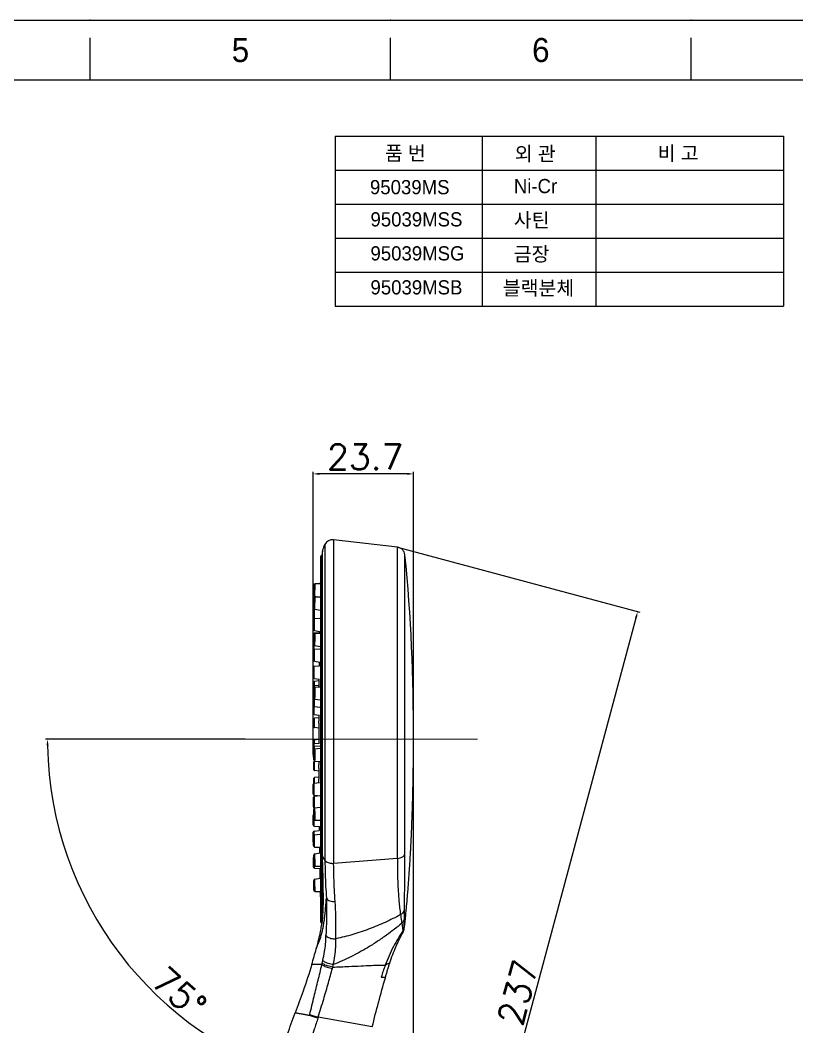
# Model space of a CAD drawing. Extents: x 13222 to 13816, y -23073 to -22653.
# Drawn here: x 13502.3 to 13685.1, y -22890.1 to -22653.2 of the extents above; entities that cross this region are included whole.
import ezdxf

# ---------------------------------------------------------------- set-up
doc = ezdxf.new("R2010")
doc.units = 0
doc.header["$MEASUREMENT"] = 0
doc.linetypes.add('CENTER', pattern=[47.5, 22, -8.5, 8.5, -8.5])
doc.layers.get('0').update_dxf_attribs({"linetype": 'CONTINUOUS'})
doc.layers.get('DEFPOINTS').update_dxf_attribs({"linetype": 'CONTINUOUS'})
doc.layers.add('02___PRT_ALL_AXES', color=7, linetype='CONTINUOUS')
doc.layers.add('5', color=2, linetype='CONTINUOUS')
doc.layers.add('\\M+5B3DF\\M+5B4E7\\M+5CFDF', color=3, linetype='CONTINUOUS', lineweight=18)
doc.layers.add('\\M+5D6D0\\M+5D0C4\\M+5CFDF', color=1, linetype='CENTER', lineweight=18)
doc.styles.add('\\M+5CAFD\\M+5D7D6', font='txt.shx')
doc.styles.get("Standard").update_dxf_attribs({"font": 'Gulim.ttf'})
doc.dimstyles.new('X\\M+5B3DF\\M+5B4E7\\M+5D1F9\\M+5CABD', dxfattribs={"dimtxt": 2, "dimasz": 1.5, "dimexe": 0.5, "dimexo": 0, "dimgap": 1, "dimtad": 1, "dimtoh": 1, "dimdec": 1, "dimzin": 1, "dimdsep": 46, "dimtxsty": '\\M+5CAFD\\M+5D7D6', "dimcen": 0, "dimadec": 0, "dimazin": 0, "dimtfac": 1, "dimtdec": 1, "dimtmove": 0, "dimatfit": 3, "dimfxl": 0, "dimtolj": 1, "dimtzin": 0, "dimarcsym": 0})

# ---------------------------------------------------------------- blocks, each defined once
blk = doc.blocks.new('*D0')
at = {"layer": '\\M+5B3DF\\M+5B4E7\\M+5CFDF', "color": 0, "lineweight": -2}
for p, q in [((13594.828019809, -22826.11776682873), (13594.828019809, -23034.65063844057)), ((13529.09810636885, -22994.67756479793), (13529.09810636885, -23034.65063844057)), ((13530.59810636885, -23034.15063844057), (13593.328019809, -23034.15063844057))]:
    blk.add_line(p, q, dxfattribs=at)
at = {"layer": '\\M+5B3DF\\M+5B4E7\\M+5CFDF', "color": 0}
for points in [[(13530.59810636885, -23033.90063844057), (13530.59810636885, -23034.40063844057), (13529.09810636885, -23034.15063844057)], [(13593.328019809, -23033.90063844057), (13593.328019809, -23034.40063844057), (13594.828019809, -23034.15063844057)]]:
    blk.add_solid(points, dxfattribs=at)
at = {"layer": 'DEFPOINTS', "color": 0}
for p in [(13594.828019809, -22826.11776682873), (13529.09810636885, -22994.67756479793), (13594.828019809, -23034.15063844057)]:
    blk.add_point(p, dxfattribs=at)
at = {"layer": '\\M+5B3DF\\M+5B4E7\\M+5CFDF', "color": 0, "insert": (13561.96306308893, -23030.15063844057), "char_height": 6, "attachment_point": 5, "style": '\\M+5CAFD\\M+5D7D6'}
blk.add_mtext('\\A1;65.7', dxfattribs=at)
blk = doc.blocks.new('*D3')
at = {"layer": '\\M+5B3DF\\M+5B4E7\\M+5CFDF', "color": 0, "lineweight": -2}
for p, q in [((13571.21660658685, -22823.7986000262), (13571.21660658685, -22759.51032122404)), ((13593.37711916695, -22760.01032122404), (13572.71660658685, -22760.01032122404)), ((13594.87711916695, -22822.4683271851), (13594.87711916695, -22759.51032122404))]:
    blk.add_line(p, q, dxfattribs=at)
at = {"layer": '\\M+5B3DF\\M+5B4E7\\M+5CFDF', "color": 0}
for points in [[(13572.71660658685, -22759.76032122404), (13572.71660658685, -22760.26032122404), (13571.21660658685, -22760.01032122404)], [(13593.37711916695, -22759.76032122404), (13593.37711916695, -22760.26032122404), (13594.87711916695, -22760.01032122404)]]:
    blk.add_solid(points, dxfattribs=at)
at = {"layer": 'DEFPOINTS', "color": 0}
for p in [(13571.21660658685, -22760.01032122404), (13571.21660658685, -22823.7986000262), (13594.87711916695, -22822.4683271851)]:
    blk.add_point(p, dxfattribs=at)
at = {"layer": '\\M+5B3DF\\M+5B4E7\\M+5CFDF', "color": 0, "insert": (13583.50576760718, -22756.01032122404), "char_height": 6, "attachment_point": 5, "style": '\\M+5CAFD\\M+5D7D6'}
blk.add_mtext('\\A1;23.7', dxfattribs=at)
blk = doc.blocks.new('*D5')
at = {"layer": '\\M+5B3DF\\M+5B4E7\\M+5CFDF', "color": 0, "lineweight": -2}
for p, q in [((13591.07067451136, -22777.2680375122), (13648.11183738053, -22792.55217103832)), ((13586.69983046925, -23019.81304937349), (13647.24064589973, -22793.8716502552)), ((13549.76416179053, -23011.46908104973), (13586.79456481474, -23021.39134763547))]:
    blk.add_line(p, q, dxfattribs=at)
at = {"layer": '\\M+5B3DF\\M+5B4E7\\M+5CFDF', "color": 0}
for points in [[(13646.99916444316, -22793.80694549393), (13647.4821273563, -22793.93635501647), (13647.62887446738, -22792.42276151577)], [(13586.45834901268, -23019.74834461221), (13586.94131192582, -23019.87775413476), (13586.31160190159, -23021.26193811292)]]:
    blk.add_solid(points, dxfattribs=at)
at = {"layer": 'DEFPOINTS', "color": 0}
for p in [(13591.07067451136, -22777.2680375122), (13647.62887446738, -22792.42276151577), (13549.76416179053, -23011.46908104973)]:
    blk.add_point(p, dxfattribs=at)
at = {"layer": '\\M+5B3DF\\M+5B4E7\\M+5CFDF', "color": 0, "insert": (13619.46839591589, -22882.0642850148), "char_height": 6, "attachment_point": 5, "rotation": 75.00000000000556, "style": '\\M+5CAFD\\M+5D7D6'}
blk.add_mtext('\\A1;237', dxfattribs=at)
blk = doc.blocks.new('*D6')
at = {"layer": '\\M+5B3DF\\M+5B4E7\\M+5CFDF', "color": 0, "lineweight": -2}
for p, q in [((13555.2387562253, -22822.4683271851), (13508.21592461031, -22822.4683271851)), ((13543.71062663702, -22998.97664129756), (13570.18847557499, -22902.40944585693))]:
    blk.add_line(p, q, dxfattribs=at)
blk.add_arc((13592.10760509373, -22822.4683271851), 83.39168048341132, 181.0306163328298, 253.6362385098256, dxfattribs=at)
at = {"layer": '\\M+5B3DF\\M+5B4E7\\M+5CFDF', "color": 0}
for points in [[(13508.47942527573, -22823.97051494459), (13508.97940505365, -22823.96601809313), (13508.71592461031, -22822.4683271851)], [(13568.68155245942, -22902.24151051091), (13568.54500552517, -22902.72250420603), (13570.05626007766, -22902.89164816123)]]:
    blk.add_solid(points, dxfattribs=at)
at = {"layer": 'DEFPOINTS', "color": 0}
for p in [(13555.2387562253, -22822.4683271851), (13609.93994728552, -22822.4683271851), (13516.46091141921, -22857.56462485254), (13543.71062663702, -22998.97664129756), (13540.93405425774, -23009.1030608656)]:
    blk.add_point(p, dxfattribs=at)
at = {"layer": '\\M+5B3DF\\M+5B4E7\\M+5CFDF', "color": 0, "insert": (13539.7334362922, -22882.13394016552), "char_height": 6, "attachment_point": 5, "rotation": 318.7235049500584, "style": '\\M+5CAFD\\M+5D7D6'}
blk.add_mtext('\\A1;75%%D', dxfattribs=at)

msp = doc.modelspace()

# ---------------------------------------------------------------- linework, layer by layer
for p, q in [((13518.78079545939, -22667.37505212445), (13518.78079545939, -22657.37505212445)), ((13589.48786616644, -22667.37505212445), (13589.48786616644, -22657.37505212445)), ((13660.19493687349, -22667.37505212445), (13660.19493687349, -22657.37505212445)), ((13801.60907828759, -22667.37505212445), (13235.95251263119, -22667.37505212445))]:
    msp.add_line(p, q)
at = {"color": 7, "linetype": 'Continuous'}
for p, q in [((13591.07067451135, -22777.26803751219), (13576.06269977755, -22775.4980709099)), ((13576.06269977755, -22775.4980709099), (13576.06269977755, -22851.66554657057)), ((13573.38399684693, -22778.58267071985), (13573.38399684693, -22849.71562530152)), ((13573.39486802407, -22778.44017782476), (13573.39485547901, -22849.76523528612)), ((13574.02613707395, -22776.61732401048), (13574.02613707395, -22850.94059559477)), ((13591.07067451135, -22850.5191322721), (13591.07067451135, -22777.26803751219)), ((13573.06223408431, -22865.52711061524), (13573.06223408431, -22779.41330156557)), ((13573.36215461985, -22865.0881575282), (13573.36215461985, -22779.12020608878)), ((13592.82451193077, -22849.42189942973), (13592.82451137959, -22779.03627325181)), ((13571.63918827661, -22788.80575945575), (13571.69643097391, -22785.91929738515)), ((13572.92609435151, -22785.91929738515), (13571.69643097391, -22785.91929738515)), ((13571.39643097447, -22788.51127129949), (13571.39643097447, -22786.2192973846)), ((13571.39643097447, -22791.54512828739), (13571.39643097447, -22789.25539501063)), ((13571.63918827661, -22788.80575945575), (13572.37849408527, -22788.94946594761)), ((13571.69494627025, -22788.95515850926), (13572.92471126309, -22788.94491706924)), ((13571.69643097391, -22789.07928947004), (13571.69503070493, -22788.96749582011)), ((13571.30160503509, -22794.04147281717), (13571.30160503509, -22791.76555262937)), ((13571.55966206025, -22793.94127633989), (13571.58342786743, -22792.06835627066)), ((13571.58342786743, -22792.06835627066), (13571.58655044183, -22791.82379537802)), ((13571.64059519277, -22791.84013194427), (13572.86907031773, -22792.06850941741)), ((13571.30160503509, -22796.59705048478), (13571.30160503509, -22794.32232150872)), ((13571.55859931409, -22794.02542666181), (13571.55966206025, -22793.94127633989)), ((13571.59018752625, -22794.02229835209), (13572.82519723809, -22793.9726167649)), ((13571.59113518501, -22794.14621270676), (13571.59025126755, -22794.03467167761)), ((13571.21660658685, -22799.83174307557), (13571.21660658685, -22797.81020182275)), ((13571.39643097447, -22800.12344555033), (13571.39643097447, -22797.83740514402)), ((13571.49511689089, -22797.61332915072), (13571.49567964567, -22797.51093260926)), ((13572.73666766661, -22797.4241542738), (13571.49567964567, -22797.51093260926)), ((13571.55558705951, -22796.8937439173), (13572.77911916413, -22797.0809655774)), ((13571.68706734265, -22797.53752535261), (13572.91678633863, -22797.49828735134)), ((13571.21660658685, -22802.10606612408), (13571.21660658685, -22799.84465882572)), ((13571.30160503509, -22803.82297257595), (13571.30160503509, -22801.54947666576)), ((13571.48946441553, -22801.27198624538), (13571.48967983293, -22801.23211015038)), ((13571.48967983293, -22801.23211015038), (13571.49039792903, -22801.09722631549)), ((13571.49039792903, -22801.09722631549), (13571.49385850885, -22800.34400225425)), ((13571.58518218447, -22801.24989893878), (13572.81874728909, -22801.18175001233)), ((13571.64823134971, -22800.41958054608), (13572.87710403801, -22800.61862586808)), ((13571.56049416933, -22804.12017399323), (13572.78565818839, -22804.28907366305)), ((13571.21660658685, -22807.85770682804), (13571.21660658685, -22805.59533062889)), ((13571.49567964567, -22805.76919229032), (13571.49291945053, -22805.29635473713)), ((13571.49313523623, -22805.29622127537), (13572.73029056735, -22805.19891540445)), ((13571.41076486249, -22810.39062836619), (13571.41076486249, -22809.04279935244)), ((13571.48256101303, -22808.155799384), (13572.70418919969, -22808.29509144984)), ((13572.61703760869, -22808.74498128665), (13571.59159571241, -22808.84372011128)), ((13571.59159571241, -22810.20078190565), (13571.59159571241, -22808.84372011128)), ((13571.39643097447, -22812.76317766732), (13571.39643097447, -22810.48120246495)), ((13572.60693176911, -22809.826636149), (13571.59159571241, -22809.924401892)), ((13571.67677278615, -22810.18166168735), (13572.90621603465, -22810.09959836914)), ((13571.21660658685, -22816.33038027382), (13571.21660658685, -22814.06857651448)), ((13571.30160503509, -22814.46943843563), (13571.30160503509, -22812.19775406614)), ((13571.65838888591, -22813.06093864913), (13572.88738629329, -22813.21679417435)), ((13571.48534396149, -22816.6289247034), (13572.71112440045, -22816.75700958565)), ((13571.49564609735, -22814.88859330979), (13571.49567964567, -22814.75736641706)), ((13571.56697166717, -22814.76761222079), (13572.79430994909, -22814.90944862749)), ((13571.41076486249, -22819.53458313895), (13571.41076486249, -22817.68008692162)), ((13572.61138017525, -22817.38281360709), (13571.59159571241, -22817.48100768299)), ((13571.59159571241, -22819.73397963882), (13571.59159571241, -22817.48100768299)), ((13572.60631847087, -22819.83168632682), (13571.59159571241, -22819.73397963882)), ((13571.21660658685, -22826.06061995478), (13571.21660658685, -22823.7986000262)), ((13571.41076486249, -22823.51848691357), (13571.41076486249, -22822.8495313757)), ((13571.48702103967, -22823.50002684636), (13572.71515671395, -22823.37833666047)), ((13572.60798217341, -22822.55245901835), (13571.59159571241, -22822.65032590161)), ((13571.59159571241, -22823.48966503319), (13571.59159571241, -22822.65032590161)), ((13571.30160503509, -22826.6965674586), (13571.30160503509, -22824.42496020095)), ((13571.39643097447, -22827.28034592528), (13571.39643097447, -22824.99898283497)), ((13571.49403033731, -22824.14572735835), (13571.49365050063, -22824.05661289345)), ((13571.57088007947, -22824.1265033328), (13572.79951677637, -22824.00004543484)), ((13571.66452898285, -22824.70065031759), (13572.89370782497, -22824.56924786006)), ((13571.41076486249, -22829.64761215848), (13571.41076486249, -22827.79279935045)), ((13571.70798670899, -22827.58251293334), (13571.59159571241, -22827.59372011184)), ((13571.59159571241, -22829.84669206766), (13571.59159571241, -22827.59372011184)), ((13571.67057736547, -22827.57927386945), (13572.89988723603, -22827.68571287933)), ((13572.61294166057, -22829.94503649632), (13571.59159571241, -22829.84669206766)), ((13571.21660658685, -22835.36549566046), (13571.21660658685, -22833.10348968917)), ((13571.41076486249, -22832.82328918531), (13571.41076486249, -22831.65759628429)), ((13571.48379730723, -22832.80515017156), (13572.70740947011, -22832.67110941602)), ((13572.60223385369, -22831.3591191571), (13571.59159571241, -22831.45643254134)), ((13571.59159571241, -22832.79334137881), (13571.59159571241, -22831.45643254134)), ((13571.49189849753, -22835.66461256032), (13572.27165244983, -22835.72942279138)), ((13571.56336653341, -22835.8196457326), (13572.78961662853, -22835.66344342879)), ((13571.59159571241, -22835.81736599115), (13571.59159571241, -22835.67289902075)), ((13594.74908253679, -22833.70432921647), (13594.75170677843, -22833.58031337611)), ((13594.74908861247, -22833.70432934601), (13594.75171269663, -22833.58031350057)), ((13571.30160503509, -22838.38977155754), (13571.30160503509, -22836.11734076077)), ((13571.58814626287, -22838.38244040887), (13571.59113518501, -22837.97244144223)), ((13571.21660658685, -22842.63641950822), (13571.21660658685, -22840.37401779224)), ((13571.39643097447, -22841.16452837783), (13571.39643097447, -22838.88081632348)), ((13571.58695481491, -22838.46162173134), (13571.58814626287, -22838.38244040887)), ((13571.59060832551, -22838.60223399266), (13571.58695481491, -22838.46162173134)), ((13571.65272957541, -22838.58387099154), (13572.88162892101, -22838.40513160555)), ((13571.49432849521, -22842.93568980884), (13572.73304185979, -22843.02854718979)), ((13571.49465058753, -22842.93466675271), (13571.49567964567, -22842.66268250369)), ((13571.68250093573, -22841.46433943937), (13572.91210928677, -22841.52367612284)), ((13571.21660658685, -22846.61603991573), (13571.21660658685, -22844.35317177702)), ((13571.30160503509, -22847.52728386159), (13571.30160503509, -22845.25304007125)), ((13571.47998311115, -22844.05544736612), (13572.69803931105, -22843.90659409258)), ((13571.48526794183, -22844.74686176688), (13571.48052436229, -22844.05638610693)), ((13571.48598726983, -22844.86661012021), (13571.48526794183, -22844.74686176688)), ((13571.48664372267, -22844.97661426902), (13571.48598726983, -22844.86661012021)), ((13571.55776474121, -22844.95616342854), (13572.78191726877, -22844.77678605043)), ((13594.40914191873, -22844.33234273815), (13594.41868081253, -22844.11162760936)), ((13594.40919139031, -22844.33234489207), (13594.41873042635, -22844.11162974042)), ((13571.58864885521, -22847.8259785525), (13571.59113518501, -22847.55334979371)), ((13571.39643097447, -22852.01473266926), (13571.39643097447, -22849.72663131963)), ((13571.58797681185, -22847.82707441772), (13572.82229577577, -22847.88465253218)), ((13571.64399501579, -22849.43115192838), (13572.87254160619, -22849.21534192565)), ((13573.38401082201, -22849.71741572211), (13573.38399695615, -22849.71546230209)), ((13573.39485547901, -22849.76523528612), (13573.38552163941, -22849.71742949399)), ((13573.38924911989, -22849.76439680925), (13573.38933045069, -22850.21739762029)), ((13571.30160503509, -22852.52866870768), (13571.30160503509, -22850.25289542077)), ((13571.58979858367, -22852.58587095801), (13571.58701248307, -22852.29337203577)), ((13571.69146395057, -22852.31479380141), (13572.92109240825, -22852.33742619709)), ((13571.69235183805, -22852.31353729135), (13571.69643097391, -22852.04051239164)), ((13573.40198873119, -22851.66339295029), (13573.46891860749, -22853.74729459148)), ((13575.82845303751, -22851.67149331255), (13576.06269977755, -22851.66554616925)), ((13591.07067451135, -22850.5191322721), (13576.06269977755, -22851.66554657057)), ((13571.59083639973, -22852.71539733346), (13571.58979858367, -22852.58587095801)), ((13571.59001772725, -22852.82748773411), (13571.59113518501, -22852.79715472392)), ((13571.59127902267, -22852.82848657388), (13572.82670103747, -22852.8732853235)), ((13573.46891860749, -22853.74729459148), (13573.52691238533, -22856.53362285421)), ((13593.87678202079, -22853.92721674623), (13593.88350900759, -22853.82868369209)), ((13593.87688086235, -22853.92722350771), (13593.88008884933, -22853.88028587743)), ((13593.88008884933, -22853.88028587743), (13593.88360768659, -22853.82869198011)), ((13571.39643097447, -22857.95376710053), (13571.39643097447, -22855.66220757394)), ((13571.63893864795, -22855.36780296335), (13572.86734642481, -22855.13165754537)), ((13571.69470391615, -22858.25274313453), (13571.69643097391, -22858.22238974337)), ((13571.69666139255, -22858.25375950792), (13572.92645243563, -22858.2563474301)), ((13593.53171435939, -22858.50701410173), (13593.54181790789, -22858.38433944487)), ((13593.53179926143, -22858.50702111467), (13593.54190361003, -22858.38434648829)), ((13592.72971587703, -22864.60044637255), (13592.75597816639, -22862.42515014149)), ((13593.13580707907, -22862.90205367587), (13593.14687462869, -22862.78879050133)), ((13593.13584455169, -22862.90205734871), (13593.14691343481, -22862.78879429356)), ((13592.10476273273, -22865.76241331963), (13592.38122342187, -22867.48425719115)), ((13592.69372820453, -22867.07109739264), (13592.74488646899, -22866.62062966517)), ((13592.69380670831, -22867.07066953979), (13592.70148357129, -22866.61600785577)), ((13592.70148357129, -22866.61600785577), (13592.72971587703, -22864.60044637255)), ((13573.29918373233, -22875.47030859012), (13570.93442005191, -22875.47023538732)), ((13573.29918624693, -22875.47030879077), (13573.37638223681, -22875.14418074605)), ((13573.37638423833, -22875.14418084004), (13573.52044388925, -22874.53232775843)), ((13575.76346150125, -22876.38882685213), (13575.84497025365, -22876.07463778024)), ((13587.27067529907, -22878.4344500761), (13588.27966689297, -22878.43445008117)), ((13570.39964316109, -22887.47558693917), (13570.45217420157, -22887.24690119639)), ((13572.37517388363, -22888.05878130746), (13572.43848027467, -22887.84417233357)), ((13585.16114869009, -22890.14441856873), (13572.43828907109, -22887.84430223933))]:
    msp.add_line(p, q, dxfattribs=at)
msp.add_lwpolyline([(13221.81109848978, -22653.23363798304), (13815.750492429, -22653.23363798304), (13815.750492429, -23073.23363798292), (13221.81109848978, -23073.23363798292)], close=True)
for points in [[(13573.37874531565, -22849.71661197975), (13573.38053352137, -22850.54918120361), (13573.40198873119, -22851.66339295029)], [(13573.52691238533, -22856.53362285422), (13573.55867414553, -22858.92586743725), (13573.56530413227, -22859.6373879624), (13573.56728469981, -22860.30671814011), (13573.56416881323, -22860.93453354438), (13573.55638192253, -22861.52176699526), (13573.5441462955, -22862.06940716489), (13573.52788011009, -22862.57843550676), (13573.50826802333, -22863.04977305023), (13573.48605527883, -22863.48442253907), (13573.46198810573, -22863.883393288), (13573.43662066599, -22864.24780751979), (13573.41037505427, -22864.57880253472), (13573.38359646166, -22864.87698517432), (13573.3564944483, -22865.1439023494), (13573.32919824177, -22865.38167201609), (13573.30207630465, -22865.5912474161), (13573.2757099769, -22865.77308810143), (13573.25058740585, -22865.92783518081), (13573.2381897827, -22865.99760448755)]]:
    msp.add_lwpolyline(points, dxfattribs=at)
for centre, radius, start, end in [((13575.82845303751, -22777.48430565725), 2.0000000005, 83.27388699798678, 154.3106985622063), ((13573.68399684891, -22778.5202060899), 0.29999999944, 164.528388921645, 180), ((13598.53029436983, -22785.39726009547), 26.08046493828, 164.0605498199373, 164.5287664004305), ((13590.83642777131, -22779.25427225955), 2.0000000005, 6.25764459023393, 83.27388699819683), ((13573.36215461985, -22779.42020609075), 0.29999999944, 90, 178.6812164497689), ((13571.69643097391, -22786.21936313503), 0.29999999944, 90, 179.9874425899718), ((13571.69643097391, -22788.51120493946), 0.29999999944, 180.0126738971898, 259.002417491031), ((13571.69643097391, -22789.25515498826), 0.29999999944, 90.47722223304332, 179.9999999943721), ((13571.60160503453, -22791.76561757971), 0.29999999944, 133.2475549575103, 179.9875956649618), ((13571.69643097391, -22791.54537357011), 0.29999999944, 180.0000000056279, 259.4688300340852), ((13571.60160503453, -22794.32208000805), 0.29999999944, 92.30366452246301, 179.9999999972903), ((13571.60160503453, -22794.04140748583), 0.29999999944, 180.012477340399, 207.1940293850606), ((13571.51660658629, -22797.81026624731), 0.29999999944, 93.99914200524373, 179.9876961530384), ((13571.60160503453, -22796.59729531283), 0.29999999944, 180.0000000025013, 261.3002759123526), ((13571.69643097391, -22797.8373917506), 0.29999999944, 91.82668218149031, 179.9999999997916), ((13571.51660658629, -22799.84441658084), 0.29999999944, 113.6673615214738, 179.9999999985409), ((13571.69643097391, -22800.12346523026), 0.29999999944, 180, 260.7983642268755), ((13571.51660658629, -22802.10715856792), 0.29999999944, 180.0000000014591, 224.0779769747679), ((13571.60160503453, -22801.54946206584), 0.29999999944, 93.16159078918574, 180), ((13571.60160503453, -22803.82299115859), 0.29999999944, 180, 262.1499736280828), ((13571.51660658629, -22805.59531492662), 0.29999999944, 94.49706908042133, 180), ((13571.51660658629, -22807.85772422703), 0.29999999944, 180, 263.4947233517863), ((13571.61076486381, -22809.04279935244), 0.19999999878, 95.50000076018952, 180), ((13571.60160503453, -22812.19760105653), 0.29999999944, 133.2443316455361, 179.9999999997916), ((13571.69643097391, -22810.48104513227), 0.29999999944, 93.81944778960943, 179.9999999995831), ((13571.61076486381, -22810.12348113061), 0.19999999878, 95.49999999995772, 180), ((13571.51660658629, -22814.06842639793), 0.29999999944, 135.9227647735268, 180), ((13571.60160503453, -22814.46958941578), 0.29999999944, 180, 263.4079330994123), ((13571.69643097391, -22812.763331825), 0.29999999944, 180.0000000002084, 262.7727885021305), ((13469.10034255969, -22812.90346721147), 102.49078212242, 359.7831693334111, 359.9217793046753), ((13571.51660658629, -22816.3305295166), 0.29999999944, 180, 264.0345293290025), ((13571.61076486381, -22817.68008692162), 0.19999999878, 95.49999999995772, 180), ((13571.61076486381, -22819.53490039765), 0.19999999878, 180, 264.5000000000423), ((13571.51660658629, -22823.79856680299), 0.29999999944, 95.6589550119483, 180), ((13571.61076486381, -22822.84940514277), 0.19999999878, 95.49999999995772, 180), ((13535.92257376637, -22824.23828538507), 35.57154066017999, 0.292624722419927, 0.4596361099929357), ((12974.71362677071, -22821.17844635872), 620.1648417404799, 359.4120856879804, 359.8806568362572), ((12974.64586378457, -22821.182021236), 620.23259714726, 359.4124801413177, 359.881000113828), ((13571.51660658629, -22826.06065588053), 0.29999999944, 180, 224.0778875174706), ((13571.60160503453, -22824.42492808266), 0.29999999944, 95.87704508972713, 179.9999999997916), ((13571.69643097391, -22824.99895140755), 0.29999999944, 96.10269857250267, 179.9999999991662), ((13534.72324642919, -22825.30069366157), 36.86856760892, 1.118033321082024, 1.265938985293563), ((13555.19957080285, -22824.88417078875), 16.38802298462, 0.5719762858746572, 1.058923118440193), ((13571.60160503453, -22826.69660594467), 0.29999999944, 180.0000000002084, 226.7562858003029), ((13571.69643097391, -22827.2803875254), 0.29999999944, 180.0000000008338, 265.0522328022014), ((13571.61076486381, -22827.79279935045), 0.19999999878, 95.49999999995772, 180), ((13006.95921871323, -22821.47735674134), 587.91788112912, 359.2864141391352, 359.408969758695), ((13008.50407023871, -22821.49452524649), 586.37296735078, 359.2862116233651, 359.4090901480167), ((13571.61076486381, -22829.64761282903), 0.19999999878, 180, 264.5000000000423), ((13037.56050269215, -22821.88564442108), 557.3139179962999, 358.7976177589929, 359.2892047871503), ((13037.58540514679, -22821.89045092403), 557.2889261006399, 358.7980580900364, 359.2896671536421), ((13571.51660658629, -22833.10336590481), 0.29999999944, 96.25141962877697, 180), ((13571.61076486381, -22831.65551177995), 0.19999999878, 95.49999999995772, 180), ((13571.51660658629, -22835.36561671178), 0.29999999944, 180, 265.2482897926684), ((13571.60160503453, -22836.11721441609), 0.29999999944, 97.25887872146804, 180), ((13571.61076486381, -22835.62445783748), 0.19999999878, 189.3888888963292, 257.3980885463994), ((13085.65276277871, -22822.90809615062), 509.21078899574, 358.2529862980417, 358.7851299236757), ((13085.83887812911, -22822.9152654962), 509.02455740732, 358.2531542391261, 358.7854925621472), ((13571.51660658629, -22840.37395736563), 0.29999999944, 113.6680584075157, 180), ((13571.60160503453, -22838.38989147094), 0.29999999944, 180, 247.5721696754851), ((13571.69643097391, -22838.8806871721), 0.29999999944, 98.27463794094764, 179.9999999997916), ((13140.32538537381, -22824.63413366627), 454.51082905882, 357.5439087880857, 358.1177453826465), ((13140.63092247419, -22824.65156426641), 454.20487535272, 357.544453883543, 358.1186770488574), ((13113.63664195943, -22823.72975375799), 481.21486890438, 358.1144969036918, 358.2491937828523), ((13115.03801413763, -22823.77134610051), 479.8128960111, 358.1139549408212, 358.2490453987518), ((13571.51660658629, -22842.63648138261), 0.29999999944, 180, 265.7127997182196), ((13571.69643097391, -22841.16464728285), 0.29999999944, 180.0000000002084, 267.236126229555), ((13250.21455716729, -22842.98666147727), 321.2813203621599, 0.05777688201177272, 0.2859498658195896), ((13571.51660658629, -22844.35319853338), 0.29999999944, 96.96724919906143, 179.9999999920792), ((13571.60160503453, -22845.25298012471), 0.29999999944, 98.33710715178411, 180), ((13183.10829709763, -22826.48712374235), 411.6877904353199, 356.9316562462188, 357.5156509062878), ((13182.85362236949, -22826.47187956913), 411.9429361124799, 356.9314350553943, 357.5150680501043), ((13571.51660658629, -22846.616042758), 0.29999999944, 180.0000000079208, 224.0780356933785), ((13571.60160503453, -22847.52734716855), 0.29999999944, 180, 267.3293002032984), ((13571.60160503453, -22850.25292362747), 0.29999999944, 133.2435729889311, 179.999999991037), ((13571.69643097391, -22849.72657160677), 0.29999999944, 99.96413865068907, 179.9999999997916), ((12423.23530341765, -22849.77904460825), 1169.58933736732, 359.3804810359688, 0.01751204168056014), ((13229.65850144941, -22829.04580106339), 365.06718204096, 356.1074356821313, 356.7667028337171), ((13229.92075173771, -22829.06828300217), 364.80410957752, 356.1081621481645, 356.7679050914872), ((13207.75554547893, -22827.77749205569), 387.00680796858, 356.7621243825423, 356.9270996868237), ((13206.46067499781, -22827.70898047822), 388.3035093452, 356.7628229147915, 356.9272473059244), ((13571.69643097391, -22852.01479761706), 0.29999999944, 180.0000000002084, 268.9458879890209), ((13571.60160503453, -22852.52866880673), 0.29999999944, 180.000000008963, 267.9232025898963), ((13559.07119221631, -22852.80203023359), 12.51994391866, 0.02231209268915945, 0.396466572513189), ((13267.61342575785, -22831.64884341128), 327.0230933109, 355.3105983523505, 356.0937126572379), ((13267.67953264621, -22831.65285195799), 326.95696599332, 355.3103513700498, 356.0936242849996), ((13571.69643097391, -22855.66223872704), 0.29999999944, 100.8814627031566, 179.9999999891611), ((13571.69643097391, -22857.95376324989), 0.29999999944, 180.0000000108389, 269.8793220432771), ((13522.50693670133, -22858.69373976842), 49.19213535442, 0.6444815133720475, 0.7958014377892609), ((13563.67765687687, -22858.22747216146), 8.018775707400001, 0.03631491450256889, 0.6220008516757267), ((13298.86611959727, -22834.18108884716), 295.66799518556, 354.4475935705161, 355.280686073572), ((13304.49738812897, -22834.68408969281), 290.01452184178, 354.4388575578399, 355.2881906417653), ((13333.62744268307, -22837.49215304543), 260.74940890146, 353.4864488250299, 354.4076796009293), ((13336.78894065267, -22837.83045142904), 257.57003040374, 353.5822888400032, 354.4140420033746), ((13573.36215461985, -22865.52020609006), 0.29999999944, 181.3187835502311, 252.1713624943803), ((13573.42377754207, -22866.4202058928), 0.29999999944, 141.6591518003568, 173.8519042829318), ((13544.68746055203, -22861.21756646319), 29.43618247626, 350.2623870276198, 351.5017678682677), ((13590.75105128979, -22866.38972222503), 1.96353738102, 326.1216816754232, 353.3822334718643), ((13590.70674958515, -22866.84351524937), 2.0000002037, 330.3424240607278, 353.4660001049212), ((13424.71234879077, -22832.82118722864), 152.31477800128, 343.7394543814881, 345.1886196367299), ((13545.20011853611, -22867.94218498498), 31.70577834092, 345.1373891313038, 346.228975109208)]:
    msp.add_arc(centre, radius, start, end, dxfattribs=at)
for points, start_tangent, end_tangent in [([(13573.45255938697, -22778.23500769154), (13573.51381208387, -22778.02393980277), (13574.02613707395, -22776.61732401047)], (0.2746273150111954, 0.9615507463726195), (0.4334908236805749, 0.901157980481079)), ([(13594.87712319004, -22822.47020608913), (13592.82451082841, -22779.036268215)], (-0.002139955406677684, 0.9999977102928074), (-0.1090020223528941, 0.9940415278664063)), ([(13571.64054609965, -22791.82799254767), (13571.64892802853, -22791.70400560489), (13571.65572876677, -22791.47853050847), (13571.66352522565, -22791.16505043186), (13571.67168494263, -22790.78915737617), (13571.67954220403, -22790.38153979923), (13571.68645013789, -22789.97554151802), (13571.69183673367, -22789.60411145315), (13571.69525845403, -22789.29718022806), (13571.69643097392, -22789.07928947003)], (0.9964844519773864, 0.08377790261953266), (6.555292870087242e-06, 0.9999999999785142)), ([(13571.55554030827, -22796.88149518893), (13571.56091229651, -22796.75822993635), (13571.56525636199, -22796.53396211209), (13571.57022653493, -22796.22231749535), (13571.57541890453, -22795.84868089947), (13571.58041214575, -22795.44338570295), (13571.58479878417, -22795.03940791553), (13571.58821755813, -22794.66948671481), (13571.59039075673, -22794.36353967875), (13571.59113518501, -22794.14621270675)], (0.9985072159624695, 0.05461995670886535), (1.987493394389677e-05, 0.9999999998024935)), ([(13571.69643097392, -22798.01287438414), (13571.69525838545, -22797.7509956064), (13571.69183591833, -22797.58819050147), (13571.68647739209, -22797.53785003065)], (1.919255827421172e-06, 0.9999999999981583), (-0.6166438969104691, 0.787242214571266)), ([(13571.64888386047, -22800.41928668331), (13571.65572876677, -22800.35294143881), (13571.66352522565, -22800.17486387524), (13571.67168494263, -22799.89953219577), (13571.67954220403, -22799.54942777787), (13571.68645013789, -22799.15325864133), (13571.69183673367, -22798.74329534645), (13571.69525845403, -22798.35271369938), (13571.69643097392, -22798.01287438414)], (0.5937230366567479, -0.8046694698713815), (3.588936228655371e-06, 0.9999999999935598)), ([(13571.56094191545, -22804.11997269823), (13571.56525636199, -22804.05396534739), (13571.57022653493, -22803.8769652823), (13571.57541890453, -22803.60328354873), (13571.58041214575, -22803.25514260163), (13571.58479878417, -22802.8608946576), (13571.58821755813, -22802.45253762824), (13571.59039075673, -22802.06315416773), (13571.59113518501, -22801.72416580584)], (0.5608244466789845, -0.8279347438096863), (1.088013932824466e-05, 0.9999999999408113)), ([(13571.59113518501, -22801.72416580584), (13571.59039037827, -22801.46289499741), (13571.58821619669, -22801.30048545177), (13571.58476117185, -22801.25012182123)], (5.603603137067029e-06, 0.9999999999843), (-0.5755910777371122, 0.817737678738989)), ([(13571.48278228513, -22808.15567623209), (13571.48460069907, -22808.08992037173), (13571.48673490867, -22807.91376967248), (13571.48896053034, -22807.64139425075), (13571.49109742725, -22807.29484400914), (13571.49297257463, -22806.9022334888), (13571.49443181225, -22806.49536402313), (13571.49536164529, -22806.10721309763), (13571.49567964567, -22805.76919229031)], (0.604493566217127, -0.7966100227853652), (1.775148408309988e-05, 0.9999999998424426)), ([(13571.65636108453, -22813.05198859083), (13571.67168494263, -22812.91258157983), (13571.67954220403, -22812.68052655245), (13571.68645013789, -22812.36268780535), (13571.69183673367, -22811.98507766141), (13571.69525845403, -22811.57838070747), (13571.69643097392, -22811.1753541399)], (0.9676022725769452, 0.2524793894636373), (2.804612640785124e-06, 0.9999999999960673)), ([(13571.69643097392, -22811.1753541399), (13571.69525838545, -22810.80831361922), (13571.69183591833, -22810.50677870286), (13571.68644548715, -22810.29517575293), (13571.67953732977, -22810.19102709661), (13571.67889280477, -22810.19066757994)], (1.501824280816689e-06, 0.9999999999988723), (-0.96452572102391, -0.263988888939112)), ([(13571.56561163687, -22814.75865276958), (13571.57541890453, -22814.62014850505), (13571.58041214575, -22814.38935854246), (13571.58479878417, -22814.07300949011), (13571.58821755813, -22813.69682527423), (13571.59039075673, -22813.29133332931)], (0.9851793693133241, 0.1715272872734861), (0.003803109609986983, 0.9999927681524976)), ([(13571.48474115599, -22816.61996560269), (13571.48896053034, -22816.48216075003), (13571.49109742725, -22816.25240458522), (13571.49297257463, -22815.93734044268), (13571.49443181225, -22815.56249670926), (13571.49536164529, -22815.1582646272), (13571.49564609735, -22814.8885933098)], (0.9970456857381738, 0.07681081011742531), (0.0005041773214210497, 0.9999998729026063)), ([(13571.49296982635, -22823.95292773126), (13571.49109458753, -22823.69841724967), (13571.48895816813, -22823.54357852709), (13571.48673397903, -22823.50106656742), (13571.48655586153, -22823.50048886981)], (-0.008093095070327535, 0.9999672503698224), (-0.6952217496901412, 0.7187953246632721)), ([(13571.58281514831, -22824.48615618473), (13571.58040818335, -22824.32577834699), (13571.57541447477, -22824.17025797732), (13571.57022345645, -22824.12754487503), (13571.57001358895, -22824.12716293016)], (-0.02137831561892048, 0.9997714576948564), (-0.5941287266463291, 0.8043699746842939)), ([(13571.69643097392, -22826.29081640827), (13571.69525836767, -22825.88207575256), (13571.69183586499, -22825.49394782167), (13571.68644539825, -22825.15770917741), (13571.67953725357, -22824.90100697556), (13571.67167871963, -22824.74466065629), (13571.6634255459, -22824.70156610697)], (1.435413503925529e-06, 0.9999999999989699), (-0.6252319342237562, 0.7804389972488692)), ([(13571.67175081245, -22827.57832003088), (13571.67954225483, -22827.50434894945), (13571.68645016837, -22827.31979748467), (13571.69183674891, -22827.03983282744), (13571.69525845912, -22826.68734261294), (13571.69643097392, -22826.29081640827)], (0.6109639337007823, -0.7916584312169398), (2.682733415052758e-06, 0.9999999999964015)), ([(13571.49567964567, -22834.94984282907), (13571.49536101537, -22834.57208991427), (13571.49443001648, -22834.16697731836), (13571.49296985176, -22833.76724463039), (13571.49109460786, -22833.40560794447), (13571.48895819099, -22833.11103399717), (13571.48673399427, -22832.90754749025), (13571.48548145931, -22832.80775070991)], (8.203862532034026e-06, 0.9999999999663485), (-0.8601454625750907, -0.5100488047348838)), ([(13571.49021440641, -22835.66198344696), (13571.49109742725, -22835.65812819686), (13571.49297257463, -22835.63876105246), (13571.49443181225, -22835.50566598971), (13571.49536164529, -22835.26965282446), (13571.49567964567, -22834.94984282907)], (0.8602533821401316, 0.5098667654559034), (1.52337536215849e-05, 0.9999999998839664)), ([(13571.59113518501, -22837.97244144223), (13571.59039037827, -22837.59361668554), (13571.58821619669, -22837.18723246402), (13571.58479506815, -22836.78605173729), (13571.58040823161, -22836.4229207389), (13571.57541452303, -22836.12700514328), (13571.57022349709, -22835.92254136119), (13571.56683756025, -22835.82270362589)], (4.807199265366387e-06, 0.9999999999884455), (-0.7001996776621483, -0.7139470648457236)), ([(13571.69643097392, -22840.7456604424), (13571.69525838545, -22840.36590016052), (13571.69183591833, -22839.95829249465), (13571.68644548715, -22839.55555673676), (13571.67953732977, -22839.190683212), (13571.67167879583, -22838.89311751553), (13571.66352025995, -22838.68741853907), (13571.65743213395, -22838.58777844371)], (1.649273960241963e-06, 0.99999999999864), (-0.6870575386843623, -0.7266030130249848)), ([(13571.67782058695, -22841.46030309744), (13571.67954220403, -22841.45772396873), (13571.68645013789, -22841.43837098484), (13571.69183673367, -22841.30446004108), (13571.69525845403, -22841.06712450356), (13571.69643097392, -22840.7456604424)], (0.6922233510255156, 0.7216833324215032), (3.078752990347825e-06, 0.9999999999952608)), ([(13571.59113518501, -22847.55334979371), (13571.59039037827, -22847.26894913061), (13571.58821619669, -22846.91344965365), (13571.58479506815, -22846.51544991117), (13571.58040823161, -22846.10750990917), (13571.57541452303, -22845.72236673229), (13571.57022349709, -22845.39150698761), (13571.56525617912, -22845.14178702477), (13571.56091231429, -22844.99345862699), (13571.55753615137, -22844.95843942093), (13571.55710707171, -22844.95718823979)], (7.083668674248749e-06, 0.999999999974911), (-0.7291398183677661, 0.6843647603950843)), ([(13571.69643097392, -22852.04051239164), (13571.69525838545, -22851.75539345971), (13571.69183591833, -22851.39878379193), (13571.68644548715, -22850.99918766707), (13571.67953732977, -22850.58923491065), (13571.67167879583, -22850.20190282527), (13571.66352025995, -22849.86904160631), (13571.65572739263, -22849.61782840034), (13571.64892684236, -22849.46865397173), (13571.64365303273, -22849.43336811648), (13571.64313470763, -22849.43228425021)], (2.429598376589445e-06, 0.9999999999970487), (-0.6580148295805803, 0.7530049694736681)), ([(13573.64800843981, -22850.31336312052), (13573.62159370727, -22850.26038288865), (13573.58261166687, -22850.18013570345), (13573.54423158107, -22850.09889036175), (13573.50627072481, -22850.01660165409), (13573.46864138428, -22849.93336808421), (13573.43137794851, -22849.84930004559), (13573.39485547393, -22849.76523623862)], (-0.4501476881368489, 0.8929541191265374), (-0.3951036065203995, 0.9186365658488527)), ([(13591.07067451135, -22850.51913114434), (13591.70697836701, -22850.40393754185), (13592.24300327921, -22850.16889372441), (13592.63505445092, -22849.82934369739), (13592.82451193077, -22849.42189942973)], (0.9973329587309814, 0.07298609065367638), (0.1740107206140944, 0.9847437580971832)), ([(13573.38933045069, -22850.21739762029), (13573.39008279107, -22850.45552585626), (13573.40008533647, -22851.21137840856), (13573.42362008747, -22852.02182535763), (13573.45488984968, -22852.88492895527), (13573.48284350471, -22853.81534384323), (13573.50566009357, -22854.82395399772), (13573.52852985225, -22855.88978378121), (13573.54606222258, -22856.93871339023), (13573.55917113972, -22857.96530035153), (13573.57090867022, -22858.96885759512), (13573.57812772105, -22859.96092128536), (13573.57465680343, -22860.95384796599), (13573.55780148282, -22861.92274953847), (13573.52669485211, -22862.83182163193), (13573.48378499127, -22863.65292089905), (13573.43451093437, -22864.35536888963), (13573.38654266099, -22864.89815872099), (13573.34257201487, -22865.30563409604), (13573.32880061493, -22865.41819029967)], (0.001449365258369423, -0.9999989496696224), (-0.1250081104944444, -0.9921557197892924)), ([(13574.02613707395, -22850.94058601135), (13573.97488236823, -22850.86939673539), (13573.92557205791, -22850.79709520613), (13573.87793731701, -22850.72352851557), (13573.83187329179, -22850.64876172327), (13573.78727852703, -22850.57287343461), (13573.74404872017, -22850.49594968193), (13573.70212353351, -22850.41821058926), (13573.66136708467, -22850.33971168605), (13573.64800843981, -22850.31336312052)], (-0.5949590992933541, 0.8037559767541645), (-0.450147689318126, 0.892954118531043)), ([(13574.02585503489, -22850.94007092475), (13574.07974640539, -22854.09273205909), (13574.19326362057, -22857.02994715493), (13574.36243665535, -22859.88282949335)], (-0.001173789150364977, -0.999999311109278), (0.06222665990366461, -0.9980620435610373)), ([(13574.02613707395, -22850.94059559477), (13574.33682436977, -22851.23584457756), (13574.76373007933, -22851.46686157551), (13575.27373987211, -22851.61594603985), (13575.82845303751, -22851.67149331255)], (0.6052437689333294, -0.7960401875328775), (0.9999309814465123, -0.01174871667096792)), ([(13576.42717007985, -22860.60219311432), (13576.25875084341, -22857.87708698211), (13576.13997790087, -22855.03318002071), (13576.06276152241, -22851.66571696901)], (-0.07239138291090516, 0.9973763019443799), (-0.01576301210784025, 0.9998757560063593)), ([(13591.07068650015, -22850.51914047883), (13591.15100385285, -22855.91264068496), (13591.44228760353, -22860.57579933169), (13591.80599989871, -22863.74086071556)], (-0.005047571957329352, -0.999987260927526), (0.1561348024144435, -0.9877357558957774)), ([(13571.69432720113, -22858.01051469087), (13571.69183591833, -22857.83726119689), (13571.68644548715, -22857.50989850389), (13571.67953732977, -22857.12575107305), (13571.67167879583, -22856.71562583539), (13571.66352025995, -22856.31315710007), (13571.65572739263, -22855.95121201243), (13571.64892684236, -22855.65928609895), (13571.64365303273, -22855.46090540351), (13571.64086796083, -22855.36864851666)], (-0.0135232786242735, 0.9999085562866489), (-0.6752895014815808, -0.7375527704434158)), ([(13573.80044621215, -22865.56761297772), (13573.91153135701, -22864.75973611747), (13574.18202897451, -22862.08015586577), (13574.30276224333, -22860.60915652432), (13574.36240100392, -22859.88325677723)], (0.1480441604353638, 0.9889807513602014), (0.08314459523550106, 0.9965374936665077)), ([(13574.36240559623, -22859.88325716077), (13574.39579205981, -22861.64998054376), (13574.39455114789, -22863.91587773661), (13574.35751641881, -22865.85923901118), (13574.26245116317, -22868.541048057)], (0.02199306330189435, -0.999758123331138), (-0.03942030728176963, -0.9992227176029431)), ([(13574.36240564703, -22859.88325714553), (13574.70517531963, -22860.22855094059), (13575.19757737268, -22860.47762540054), (13575.79080616843, -22860.60660821343), (13576.42717007731, -22860.60219309654)], (0.5535611587485567, -0.8328085275289604), (0.9935595006496771, 0.1133115998861748)), ([(13576.6023631407, -22869.42069097639), (13576.61988102286, -22867.81930512152), (13576.62350724877, -22866.25526813275), (13576.60825601435, -22864.78383271393), (13576.56859390419, -22863.33257984301), (13576.50980770223, -22861.95991677427), (13576.42717007985, -22860.60219311432)], (0.0145488513665973, 0.9998941598608889), (-0.06987867770096191, 0.9975554974049139)), ([(13591.80599989871, -22863.74086071556), (13588.19835401775, -22865.55635444803), (13584.44660844785, -22867.11375633957), (13580.57364941451, -22868.40466798431), (13576.6023631407, -22869.42069097639)], (-0.8760963395463289, -0.4821360843512167), (-0.9769937981663832, -0.2132677151948329)), ([(13592.75597771936, -22862.42515009577), (13592.59986037093, -22862.93956219878), (13592.26739597109, -22863.39993998515), (13591.80597706411, -22863.74072576536)], (-0.1255328736080578, -0.9920894605042953), (-0.8815931464587311, -0.4720100889991593)), ([(13591.80601847627, -22863.74052183637), (13591.91259691691, -22864.48935477863), (13592.01213748999, -22865.16394212643), (13592.10474316711, -22865.76232936247)], (0.1387390280794598, -0.9903289766979289), (0.1571575703208186, -0.9875735405988039)), ([(13573.12550716833, -22866.3880767851), (13572.91595713277, -22867.71883789802), (13572.51471831117, -22869.57069432638), (13571.966047534, -22871.75859424063)], (-0.1070979556226421, -0.9942484739246276), (-0.2544517980538913, -0.9670854576856908)), ([(13571.96605001049, -22871.75858541668), (13572.00676627145, -22871.6337721992), (13572.05881736877, -22871.50271118623), (13572.17392963537, -22871.22186021377), (13572.44303823863, -22870.58615520629), (13573.02396032799, -22869.02317576178), (13573.53211275085, -22867.07797435882), (13573.69954559861, -22866.19629722707)], (0.2614319808205462, 0.9652219016393306), (0.1694009614651591, 0.9855472156394537)), ([(13573.25595060823, -22865.91762930333), (13573.23545416205, -22866.03201189905), (13573.20859624777, -22866.16455972388), (13573.18637354647, -22866.25851936831), (13573.16869795063, -22866.32242351026), (13573.15428335665, -22866.36196296128), (13573.12696997211, -22866.38743364693)], (-0.1680143908549647, -0.9857845426185357), (-0.9103320136184727, -0.4138787563784075)), ([(13573.32880061493, -22865.41819029967), (13573.30270679361, -22865.61441998087), (13573.26692528275, -22865.85162492683), (13573.25595060823, -22865.91762930333)], (-0.1250081089018499, -0.9921557199899538), (-0.1680143911643705, -0.9857845425658013)), ([(13592.10454428511, -22865.76209311453), (13588.49660332981, -22868.57591412645), (13586.30570440199, -22870.08618348081), (13584.04143869939, -22871.5069118865), (13580.11397147433, -22873.65744724251), (13575.99450482123, -22875.49004226159)], (-0.7650132540307095, -0.6440145348960264), (-0.9309210171631662, -0.3652205632270673)), ([(13592.72972092656, -22864.60041411456), (13592.62187185345, -22865.03090489949), (13592.40961139913, -22865.42548989899), (13592.10473960096, -22865.76232548136)], (-0.1196949048408206, -0.9928107220186269), (-0.7539482643828299, -0.6569337977559979)), ([(13573.52043649023, -22874.53232695325), (13573.94271750241, -22872.43759238733), (13574.15794142045, -22870.65703179047), (13574.26245116571, -22868.541048057)], (0.2341352092714336, 0.9722040443134468), (0.03801083867207004, 0.9992773269435498)), ([(13574.26245116571, -22868.541048057), (13574.49881906229, -22868.85410253884), (13574.89225115072, -22869.11923239211), (13575.40628843099, -22869.31248665127), (13575.99414979019, -22869.4162643406), (13576.60239517009, -22869.4206917384)], (0.4136071972371109, -0.9104554280104336), (0.9970207732419696, 0.07713350584528839)), ([(13592.38119400613, -22867.48423789478), (13590.15930461959, -22871.23400457608), (13588.20657459821, -22875.65905040465)], (-0.548508734024341, -0.8361448251941855), (-0.3450877203957581, -0.9385704370115538)), ([(13589.28032123406, -22875.09403896927), (13590.78243495321, -22871.1878312064), (13592.44455816185, -22867.83347630984)], (0.3205871771918952, 0.9472190147057503), (0.4950534300879176, 0.8688625330615812)), ([(13592.38114182437, -22867.48431744249), (13592.41416017084, -22867.68117429541), (13592.43533639467, -22867.79749568837), (13592.44474629966, -22867.83314606411)], (0.1628947615898354, -0.9866434496040557), (0.5867642167665063, 0.8097578365921436)), ([(13575.99411014587, -22875.48903625903), (13576.38141570857, -22873.43500381643), (13576.56071796109, -22871.4006891627), (13576.60239424553, -22869.42063783451)], (0.2166185222103406, 0.9762563269118457), (-0.0002052968659238653, 0.9999999789265983)), ([(13570.93441056755, -22875.47026802123), (13568.88482017348, -22881.70565150167), (13567.02462394468, -22886.86567617017)], (-0.2790447079198831, -0.9602781112687654), (-0.345467258787142, -0.9384308035790908)), ([(13570.45217397806, -22887.24690115321), (13571.4843709891, -22882.97063163871), (13572.41164520008, -22879.19008498342), (13573.29916914003, -22875.47030658097)], (0.2306382131226983, 0.9730395750675143), (0.2265227088374789, 0.9740058841613488)), ([(13573.29916914003, -22875.47030658097), (13573.59259948536, -22875.68906866059), (13574.03202252573, -22875.91014544729), (13574.57532391818, -22876.11265430313), (13575.17123132427, -22876.27748178145), (13575.76346626121, -22876.38883181275)], (0.7052565471296242, -0.7089521864913036), (0.990228343331249, -0.1394554698226301)), ([(13575.84509454601, -22876.07477272789), (13575.24852369699, -22875.96667013231), (13574.64918562719, -22875.8019361006), (13574.10430840859, -22875.59654466225), (13573.66586538403, -22875.37008409663), (13573.37638423834, -22875.14418084004)], (-0.9914739298285051, 0.1303052050780044), (-0.682734203974418, 0.7306668233356554)), ([(13575.99411018651, -22875.48903608885), (13575.39012646179, -22875.38977570826), (13574.78535418899, -22875.22631871487), (13574.23848911813, -22875.01481869338), (13573.80251336829, -22874.77576449787), (13573.52043649023, -22874.53232695325)], (-0.9941901047355063, 0.1076384487346565), (-0.6323892116642897, 0.7746508148647481)), ([(13575.84497025365, -22876.07463778023), (13579.63924555308, -22875.92679439291), (13582.53497968286, -22875.79061407853), (13584.94329366734, -22875.67575335321), (13586.90440414439, -22875.61818768476), (13588.20682808513, -22875.65914360487)], (0.9995642514515503, 0.02951791354588238), (0.9948799083496622, -0.1010641774426909)), ([(13588.20657179405, -22875.65904937595), (13587.72191238237, -22877.04125114799), (13587.27067521526, -22878.4344500507)], (-0.3450877439517275, -0.9385704283506419), (-0.2993791398281167, -0.9541342309317788)), ([(13589.28032251421, -22875.09403432107), (13589.20644705363, -22875.12937551023), (13588.99924268014, -22875.23557784292), (13588.66414132087, -22875.41226223935), (13588.20657488777, -22875.65904961218)], (-0.9067930814163103, -0.4215759806909225), (-0.8764878409876435, -0.4814239967023033)), ([(13588.27966692091, -22878.4344501015), (13588.50137913941, -22877.65707539767), (13588.76510917329, -22876.75257451935), (13589.03563025277, -22875.85606806497), (13589.28032110705, -22875.0940389515)], (0.2719938551697616, 0.9622989882307322), (0.3164865141829697, 0.9485970094514915)), ([(13572.43828907109, -22887.84430223934), (13573.73017434355, -22883.60419243407), (13574.84353240639, -22879.75863518235), (13575.76346150125, -22876.38882685214)], (0.2905817347864379, 0.9568501739606388), (0.2596223344536766, 0.965710227476557)), ([(13585.16114777569, -22890.14442242953), (13586.64258715469, -22884.37354567057), (13588.24156203141, -22878.56941386001), (13588.27966694124, -22878.43445007101)], (0.230488754647143, 0.9730749888786626), (0.2718854712425289, 0.962329616361893)), ([(13529.20538948677, -22994.24121689237), (13530.76316824319, -22989.01020980043), (13532.83344761545, -22982.21714877139), (13537.09999400233, -22968.72617338103), (13541.48489940573, -22955.50018485973), (13543.77934220063, -22948.82893747327), (13546.23105675363, -22941.87379011105), (13548.82814053329, -22934.66400659822), (13551.45680676694, -22927.50432581474), (13553.99690605807, -22920.71668992597), (13556.32828900769, -22914.62304109984), (13557.37816516804, -22911.93706876287), (13558.33612356707, -22909.53019663733), (13559.26804135271, -22907.21256420885), (13560.29600319569, -22904.63443208801), (13561.54343011155, -22901.44225972205), (13563.13374311075, -22897.2825065633), (13564.09605096007, -22894.7293057642), (13565.18379344295, -22891.81958841117), (13567.02466526793, -22886.86556456765)], (0.2826909279629053, 0.9592110504198081), (0.3479978698572337, 0.937495324028247)), ([(13570.39964220859, -22887.47558676899), (13569.56553584531, -22887.32472573214), (13568.81081016655, -22887.18837212371), (13568.26480863727, -22887.08959355572), (13567.83814365621, -22887.01327685541), (13567.46548172945, -22886.94593039371), (13567.24970513789, -22886.90559187648), (13567.08193697458, -22886.87409930039), (13567.02462394213, -22886.86567617525)], (-0.9838485467142656, 0.1790028969827803), (0.08628066676264444, 0.9962708700664663)), ([(13572.37517376171, -22888.05878124141), (13571.85308390674, -22887.92416122617), (13571.32718562909, -22887.77566384474), (13570.83143676537, -22887.62285291592), (13570.39964316109, -22887.47558693917)], (-0.9713184350555738, 0.2377824588172794), (-0.9399157488254071, 0.3414064807673907)), ([(13570.45217420157, -22887.24690119639), (13570.86873281981, -22887.39183874752), (13571.36141835209, -22887.54705030907), (13571.89774202418, -22887.70185126186), (13572.43845541823, -22887.8442538625)], (0.937872352542219, -0.3469804754405122), (0.9701695672411804, -0.2424273309655103)), ([(13572.37518283967, -22888.05873659075), (13571.50650416301, -22890.71469559429), (13570.32347623697, -22894.59710067427), (13569.275795358, -22898.41161342369), (13568.17225654654, -22902.56962762733), (13567.11782666912, -22906.57090748099), (13565.99919674737, -22910.82513253869), (13565.09505874107, -22914.30898855802), (13564.06424120404, -22918.32166014911), (13562.89119578279, -22922.90149805825), (13561.92428058938, -22926.67863309731), (13560.98095242523, -22930.37848752639), (13559.66126849869, -22935.58273718645), (13558.10876723489, -22941.71553425027), (13556.84864124613, -22946.69285399843), (13555.81608856906, -22950.77353008649), (13554.69169613915, -22955.2234742473), (13553.36465529311, -22960.48565500562), (13552.20884569719, -22965.07619706149), (13550.88409674649, -22970.34167740174), (13549.31811279185, -22976.57157279562), (13547.73978021319, -22982.86370240082), (13545.98029243931, -22989.87425332253), (13543.89146133123, -22998.1889825884)], (-0.3012517931647158, -0.95354462775218), (-0.2431987044898627, -0.9699764894751072))]:
    msp.add_spline(points, degree=3, dxfattribs=dict(at, start_tangent=start_tangent, end_tangent=end_tangent))
for p in [(13518.78079545939, -22653.23363798304), (13589.48786616644, -22653.23363798304), (13660.19493687349, -22653.23363798304)]:
    msp.add_point(p)
at = {"layer": '02___PRT_ALL_AXES', "color": 7, "linetype": 'Continuous'}
for p, q in [((13573.36215461985, -22779.12020608878), (13573.38399684693, -22779.12020608878)), ((13572.61664847815, -22808.80321551105), (13572.60981165667, -22809.82635848635)), ((13572.61703760869, -22808.74498128665), (13572.61664847815, -22808.80321551105)), ((13572.61556206173, -22809.84207561011), (13572.61703760869, -22809.93158931729)), ((13572.61688703749, -22810.05012459966), (13572.61670159971, -22810.11892313617)), ((13572.61641835923, -22818.70174899309), (13572.60728318827, -22819.82194677047)), ((13572.61264973329, -22817.38453209489), (13572.61703760869, -22818.22887837419)), ((13572.60857315521, -22827.66051492363), (13572.61457810383, -22828.40168145502)), ((13572.61703760869, -22829.33281849038), (13572.61428471351, -22829.94298132898)), ((13572.60156633153, -22831.36036832656), (13572.60903026885, -22831.8682135034))]:
    msp.add_line(p, q, dxfattribs=at)
for centre, radius, start, end in [((15443.37918934335, -22822.47020608914), 1870.81250000074, 178.6812164497689, 178.8805137511146), ((15443.37918934335, -22822.47020608914), 1870.81250000074, 179.222384097098, 179.2329120045184), ((15443.37918934335, -22822.47020608914), 1870.81250000074, 179.4426406936632, 179.4710148122054), ((15443.37918934335, -22822.47020608914), 1870.81250000074, 179.5658421429471, 179.5796454702925), ((13521.24354984533, -22809.925598994), 51.37348811388, 359.8611190535727, 359.9933191190669), ((15443.37918934335, -22822.47020608914), 1870.81250000074, 179.8250185313373, 179.8441903342794), ((13384.61839525773, -22818.21911950116), 187.99864260496, 359.8529103037217, 359.9970258180119), ((15443.37918934335, -22822.47020608914), 1870.81250000074, 179.9191900658045, 180.0025215489698), ((13383.85689011577, -22829.36324156389), 188.7601495173, 0.009234542738304171, 0.2918708102642728), ((15443.37918934335, -22822.47020608914), 1870.81250000074, 180.2289313725126, 180.2722367038691), ((13227.17797621235, -22834.47753720524), 345.44087323168, 0.2979264238870918, 0.432793723264338), ((15443.37918934335, -22822.47020608914), 1870.81250000074, 180.629651163892, 180.6565308568537), ((15443.37918934335, -22822.47020608914), 1870.81250000074, 180.7784046506908, 180.8197303563246), ((15443.37918934335, -22822.47020608914), 1870.81250000074, 180.9311769999388, 181.0003534655719), ((15443.37918934335, -22822.47020608914), 1870.81250000074, 181.0960677260433, 181.3187835502311)]:
    msp.add_arc(centre, radius, start, end, dxfattribs=at)
at = {"layer": '02___PRT_ALL_AXES', "color": 7, "linetype": 'Continuous', "start_tangent": (0.8719639461304167, -0.4895700937033141), "end_tangent": (0.003415526860058215, -0.9999941670711228)}
msp.add_spline([(13572.60652701757, -22822.55505214753), (13572.60726900745, -22822.55746225702), (13572.60968115909, -22822.57829062531), (13572.61205401439, -22822.70608712359), (13572.61409234153, -22822.92316535086), (13572.61568490629, -22823.21306090009), (13572.61618090733, -22823.38813329569)], degree=3, dxfattribs=at)
at = {"layer": '5'}
for p, q in [((13576.44949795908, -22680.51228755127), (13576.44949795908, -22720.51228755127)), ((13576.44949795908, -22680.51228755127), (13681.97001826367, -22680.51228755127)), ((13611.0338475969, -22680.51228755127), (13611.0338475969, -22720.51228755127)), ((13637.82027319539, -22680.51228755127), (13637.82027319538, -22720.51228755127)), ((13681.97001826367, -22680.51228755127), (13681.97001826367, -22720.51228755127)), ((13576.44949795908, -22688.51228755127), (13681.97001826367, -22688.51228755127)), ((13576.44949795908, -22696.51228755127), (13681.97001826367, -22696.51228755127)), ((13576.44949795908, -22704.51228755127), (13681.97001826367, -22704.51228755127)), ((13576.44949795908, -22712.51228755127), (13681.97001826367, -22712.51228755127)), ((13576.44949795908, -22720.51228755127), (13681.97001826367, -22720.51228755127))]:
    msp.add_line(p, q, dxfattribs=at)
at = {"layer": '\\M+5D6D0\\M+5D0C4\\M+5CFDF', "ltscale": 3}
msp.add_line((13555.2387562253, -22822.4683271851), (13609.93994728552, -22822.4683271851), dxfattribs=at)

# ---------------------------------------------------------------- texts
at = {"char_height": 5.656565656563999, "attachment_point": 5}
for s, insert in [('5', (13554.13433081291, -22660.30434505375)), ('6', (13624.84140151997, -22660.30434505375))]:
    msp.add_mtext_dynamic_manual_height_columns(s, width=50, gutter_width=12.5, heights=[0], dxfattribs=dict(at, insert=insert))
at = {"layer": '5'}
for s, p in [('품 번', (13588.16296707388, -22686.21456538181)), ('외 관', (13618.69558972681, -22686.34103743849)), ('비 고 ', (13652.3484620426, -22686.23895421794)), ('95039MS', (13584.61949795908, -22694.2083812571)), ('Ni-Cr', (13618.48539663907, -22693.9569377659)), ('95039MSS', (13584.73843877351, -22701.78562088461)), ('사틴', (13618.48539663907, -22701.9569377659)), ('95039MSG', (13584.73843877351, -22709.78562088461)), ('금장', (13618.48539663907, -22709.9569377659)), ('95039MSB', (13584.73843877351, -22717.78562088461)), ('블랙분체', (13615.89166293322, -22717.9569377659))]:
    msp.add_text(s, height=3.344188533184603, dxfattribs=at).set_placement(p)

# ---------------------------------------------------------------- dimensions: what is measured, and where the dimension line sits
at = {"layer": '\\M+5B3DF\\M+5B4E7\\M+5CFDF'}
dim = msp.add_linear_dim(base=(13571.21660658685, -22760.01032122404), p1=(13594.87711916695, -22822.4683271851), p2=(13571.21660658685, -22823.7986000262), text='23.7', dimstyle='X\\M+5B3DF\\M+5B4E7\\M+5D1F9\\M+5CABD', override={"dimtxt": 6}, dxfattribs=at)
dim.commit()
dim.dimension.update_dxf_attribs({"geometry": '*D3', "text_midpoint": (13583.50576760718, -22760.01032122404), "dimtype": 128})
dim = msp.add_linear_dim(base=(13647.62887446738, -22792.42276151577), p1=(13549.76416179053, -23011.46908104973), p2=(13591.07067451135, -22777.2680375122), angle=75.00000000000556, text='237', dimstyle='X\\M+5B3DF\\M+5B4E7\\M+5D1F9\\M+5CABD', override={"dimtxt": 6}, dxfattribs=at)
dim.commit()
dim.dimension.update_dxf_attribs({"geometry": '*D5', "text_midpoint": (13623.33209922105, -22883.09956119521), "dimtype": 128})
dim = msp.add_angular_dim_2l(base=(13516.46091141921, -22857.56462485254), line1=((13555.2387562253, -22822.4683271851), (13609.93994728552, -22822.4683271851)), line2=((13540.93405425774, -23009.1030608656), (13543.71062663702, -22998.97664129756)), text='75%%D', dimstyle='X\\M+5B3DF\\M+5B4E7\\M+5D1F9\\M+5CABD', override={"dimtxt": 6}, dxfattribs=at)
dim.commit()
dim.dimension.update_dxf_attribs({"geometry": '*D6', "text_midpoint": (13537.09466263317, -22885.14007947972), "dimtype": 130})
dim = msp.add_linear_dim(base=(13594.828019809, -23034.15063844057), p1=(13529.09810636885, -22994.67756479793), p2=(13594.828019809, -22826.11776682873), dimstyle='X\\M+5B3DF\\M+5B4E7\\M+5D1F9\\M+5CABD', override={"dimtxt": 6}, dxfattribs=at)
dim.commit()
dim.dimension.update_dxf_attribs({"geometry": '*D0', "text_midpoint": (13561.96306308893, -23034.15063844057), "dimtype": 128})

doc.saveas('drawing.dxf')
